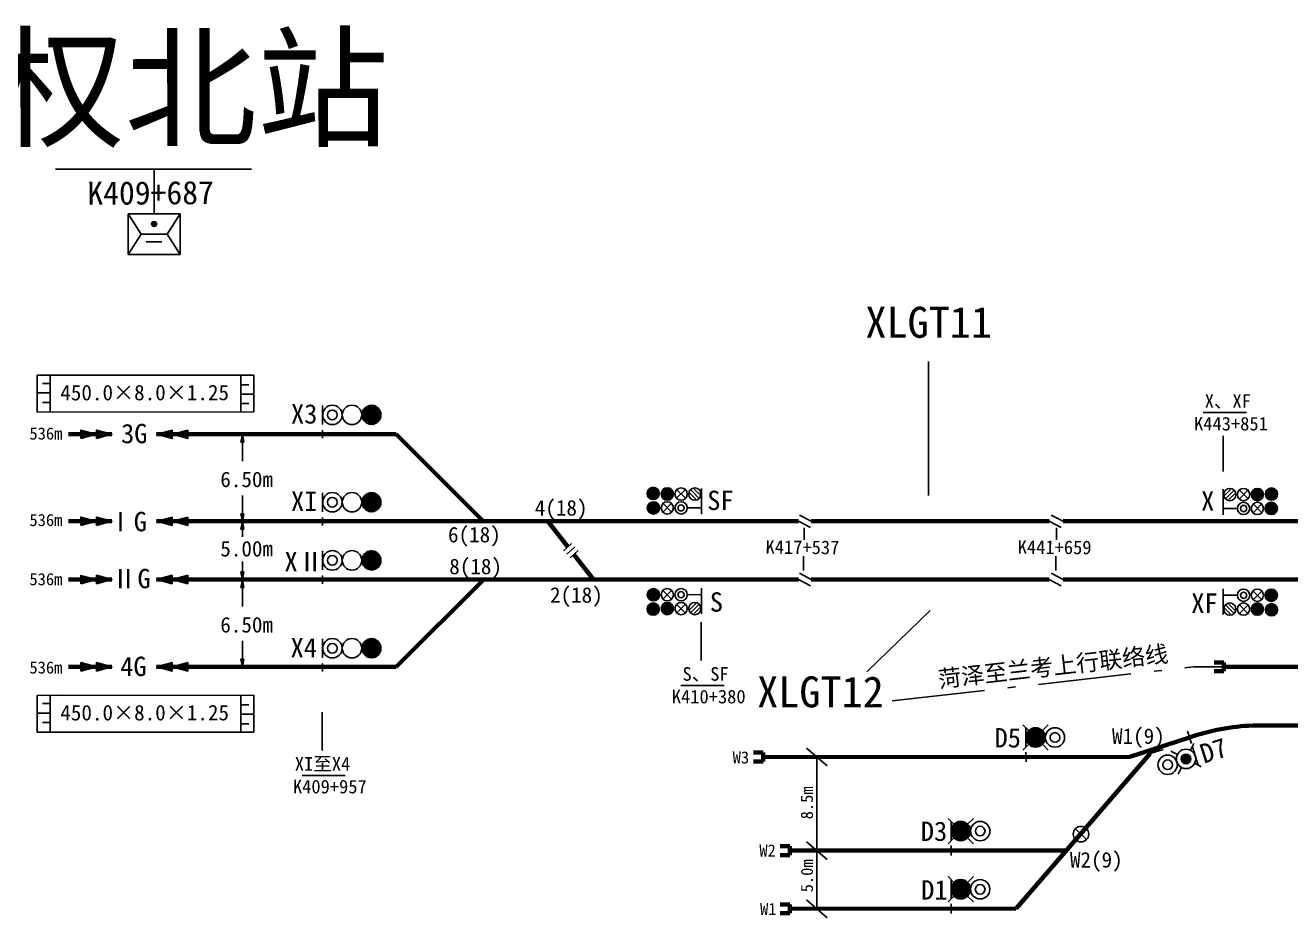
# Model space of a CAD drawing. Header units: millimetres. Extents: x -17381 to -15684, y 1883 to 2345.
# Drawn here: x -17249.4 to -17184.1, y 2178.1 to 2224.2 of the extents above; entities that cross this region are included whole.
import ezdxf
from ezdxf.enums import TextEntityAlignment as Align

# ---------------------------------------------------------------- set-up
doc = ezdxf.new("R2010")
doc.units = ezdxf.units.MM
doc.linetypes.add('ACAD_ISO10W100', pattern=[19, 12, -3, 1, -3])
for name, color, linetype in [('1', 1, 'Continuous'), ('D0', 7, 'Continuous'), ('供电臂', 7, 'Continuous'), ('信号机', 7, 'Continuous'), ('信号机名称', 7, 'Continuous'), ('公里标', 7, 'Continuous'), ('应答器', 7, 'Continuous'), ('标注', 7, 'Continuous'), ('站台', 7, 'Continuous'), ('车流方向', 7, 'Continuous'), ('道岔号', 7, 'Continuous')]:
    doc.layers.add(name, color=color, linetype=linetype)
doc.styles.get("Standard").update_dxf_attribs({"font": ''})
doc.styles.add('宋体', font='')
doc.styles.get('Standard').set_extended_font_data('SimSun')
doc.styles.get('宋体').set_extended_font_data('SimSun')

# ---------------------------------------------------------------- blocks, each defined once
blk = doc.blocks.new('BD')
at = {"layer": '1', "color": 7}
for radius in [1.5, 0.75]:
    blk.add_circle((0, 0), radius, dxfattribs=at)
blk = doc.blocks.new('*X12')
at = {"color": 0}
for p, q in [((-1.5, 0.06), (0.7, 1.33)), ((-1.5, -0.06), (0.8, 1.27)), ((-1.49, 0.18), (0.59, 1.38)), ((-1.49, -0.17), (0.89, 1.21)), ((-1.47, 0.31), (0.47, 1.43)), ((-1.47, -0.27), (0.97, 1.14)), ((-1.45, -0.38), (1.05, 1.07)), ((-1.43, 0.44), (0.33, 1.46)), ((-1.42, -0.48), (1.12, 0.99)), ((-1.39, -0.57), (1.19, 0.92)), ((-1.38, 0.59), (0.18, 1.49)), ((-1.35, -0.66), (1.25, 0.83)), ((-1.3, 0.75), (0, 1.5)), ((-1.3, -0.75), (1.3, 0.75)), ((-1.25, -0.83), (1.35, 0.66)), ((-1.19, -0.92), (1.39, 0.57)), ((-1.17, 0.94), (-0.23, 1.48)), ((-1.12, -0.99), (1.42, 0.48)), ((-1.05, -1.07), (1.45, 0.38)), ((-0.97, -1.14), (1.47, 0.27)), ((-0.89, -1.21), (1.49, 0.17)), ((-0.8, -1.27), (1.5, 0.06)), ((-0.7, -1.33), (1.5, -0.06)), ((-0.59, -1.38), (1.49, -0.18)), ((-0.47, -1.43), (1.47, -0.31)), ((-0.33, -1.46), (1.43, -0.44)), ((-0.18, -1.49), (1.38, -0.59)), ((0, -1.5), (1.3, -0.75)), ((0.23, -1.48), (1.17, -0.94))]:
    blk.add_line(p, q, dxfattribs=at)
blk = doc.blocks.new('HDL')
at = {"layer": '1'}
for p, q in [((-1.06, 1.06), (-1.96, 1.96)), ((1.06, 1.06), (1.96, 1.96)), ((-1.06, -1.06), (-1.96, -1.96)), ((1.96, -1.96), (1.06, -1.06))]:
    blk.add_line(p, q, dxfattribs=at)
at = {"layer": '1', "color": 1}
blk.add_circle((0, 0), 1.5, dxfattribs=at)
at = {"layer": '1'}
blk.add_blockref('*X12', (0, 0), dxfattribs=at)
blk = doc.blocks.new('2syla2')
at = {"layer": '1', "color": 7}
for p, q in [((0, 1.5), (0, 4.5)), ((0, -0.75), (0, 0.75))]:
    blk.add_line(p, q, dxfattribs=at)
blk.add_blockref('HDL', (1.48, 3.01), dxfattribs=at)
at = {"layer": '1', "color": 7, "xscale": 0.99999975, "yscale": 0.99999975, "zscale": 0.99999975, "rotation": 180}
blk.add_blockref('BD', (4.49, 3), dxfattribs=at)
blk = doc.blocks.new('*X32')
at = {"color": 0}
for p, q in [((-0.75, 0.03), (0.35, 0.66)), ((-0.75, -0.08), (0.45, 0.6)), ((-0.73, 0.15), (0.23, 0.71)), ((-0.73, -0.19), (0.53, 0.53)), ((-0.69, 0.29), (0.09, 0.74)), ((-0.69, -0.29), (0.59, 0.46)), ((-0.65, -0.37), (0.65, 0.37)), ((-0.59, -0.46), (0.69, 0.29)), ((-0.58, 0.47), (-0.12, 0.74)), ((-0.53, -0.53), (0.73, 0.19)), ((-0.45, -0.6), (0.75, 0.08)), ((-0.35, -0.66), (0.75, -0.03)), ((-0.23, -0.71), (0.73, -0.15)), ((-0.09, -0.74), (0.69, -0.29)), ((0.12, -0.74), (0.58, -0.47))]:
    blk.add_line(p, q, dxfattribs=at)
blk = doc.blocks.new('ADL')
at = {"layer": '1', "color": 4}
for p, q in [((-1.06, 1.06), (-1.88, 1.88)), ((1.06, 1.06), (1.88, 1.88)), ((-1.88, -1.88), (-1.06, -1.06)), ((1.88, -1.88), (1.06, -1.06))]:
    blk.add_line(p, q, dxfattribs=at)
for radius in [1.5, 0.75]:
    blk.add_circle((0, 0), radius, dxfattribs=at)
blk.add_blockref('*X32', (0, 0), dxfattribs=at)
blk = doc.blocks.new('2XZLA1')
at = {"layer": '1', "color": 7}
for p, q in [((0, -1), (0, 1)), ((0, -1.5), (0, -4.5))]:
    blk.add_line(p, q, dxfattribs=at)
for name, p in [('BD', (-4.5, -3)), ('ADL', (-1.5, -3))]:
    blk.add_blockref(name, p, dxfattribs=at)
blk = doc.blocks.new('qxjyj')
at = {"layer": '1', "color": 1}
blk.add_line((0, 1.6), (0, -1.6), dxfattribs=at)
blk.add_circle((-0.01, 0), 1.6, dxfattribs=at)
blk = doc.blocks.new('*X90')
at = {"color": 0}
for p, q in [((-1.5, 0.06), (0.7, 1.33)), ((-1.5, -0.06), (0.8, 1.27)), ((-1.49, 0.18), (0.59, 1.38)), ((-1.49, -0.17), (0.89, 1.21)), ((-1.47, 0.31), (0.47, 1.43)), ((-1.47, -0.27), (0.97, 1.14)), ((-1.45, -0.38), (1.05, 1.07)), ((-1.43, 0.44), (0.33, 1.46)), ((-1.42, -0.48), (1.12, 0.99)), ((-1.39, -0.57), (1.19, 0.92)), ((-1.38, 0.59), (0.18, 1.49)), ((-1.35, -0.66), (1.25, 0.83)), ((-1.3, 0.75), (0, 1.5)), ((-1.3, -0.75), (1.3, 0.75)), ((-1.25, -0.83), (1.35, 0.66)), ((-1.19, -0.92), (1.39, 0.57)), ((-1.17, 0.94), (-0.23, 1.48)), ((-1.12, -0.99), (1.42, 0.48)), ((-1.05, -1.07), (1.45, 0.38)), ((-0.97, -1.14), (1.47, 0.27)), ((-0.89, -1.21), (1.49, 0.17)), ((-0.8, -1.27), (1.5, 0.06)), ((-0.7, -1.33), (1.5, -0.06)), ((-0.59, -1.38), (1.49, -0.18)), ((-0.47, -1.43), (1.47, -0.31)), ((-0.33, -1.46), (1.43, -0.44)), ((-0.18, -1.49), (1.38, -0.59)), ((0, -1.5), (1.3, -0.75)), ((0.23, -1.48), (1.17, -0.94))]:
    blk.add_line(p, q, dxfattribs=at)
blk = doc.blocks.new('KZ_C')
at = {"layer": '1', "color": 7}
for p, q in [((0.02, 3.97), (0.02, 5.92)), ((0.02, 3.97), (0.02, 2.02)), ((0.02, 3.97), (0.02, 2.02)), ((0, -0.84), (0, 0.84))]:
    blk.add_line(p, q, dxfattribs=at)
at = {"layer": '1', "color": 3}
blk.add_circle((6.09, 3.97), 2, dxfattribs=at)
at = {"layer": '1', "color": 1}
blk.add_circle((10.09, 3.97), 1.95, dxfattribs=at)
at = {"layer": '1', "color": 7, "xscale": 1.33333333333303, "yscale": 1.33333333333303, "zscale": 1.33333333333303, "rotation": 180}
blk.add_blockref('BD', (2.06, 3.97), dxfattribs=at)
at = {"layer": '1', "xscale": 1.333300000000236, "yscale": 1.333300000000236, "zscale": 1.333300000000236}
blk.add_blockref('*X90', (10.12, 3.97), dxfattribs=at)

msp = doc.modelspace()

# ---------------------------------------------------------------- hatches: boundary and pattern name
for color, points in [(7, [(-17246.533, 2202.864), (-17245.727, 2203.084), (-17246.533, 2203.304)]), (7, [(-17245.727, 2202.865), (-17244.921, 2203.085), (-17245.727, 2203.304)]), (7, [(-17241.816, 2203.305), (-17242.622, 2203.085), (-17241.816, 2202.866)]), (7, [(-17241.01, 2203.306), (-17241.816, 2203.086), (-17241.01, 2202.866)]), (7, [(-17246.533, 2198.375), (-17245.727, 2198.596), (-17246.533, 2198.815)]), (7, [(-17245.727, 2198.376), (-17244.921, 2198.596), (-17245.727, 2198.816)]), (7, [(-17241.816, 2198.817), (-17242.622, 2198.596), (-17241.816, 2198.377)]), (7, [(-17241.01, 2198.817), (-17241.816, 2198.597), (-17241.01, 2198.378)]), (7, [(-17246.533, 2195.37), (-17245.727, 2195.59), (-17246.533, 2195.809)]), (7, [(-17245.727, 2195.37), (-17244.921, 2195.591), (-17245.727, 2195.81)]), (7, [(-17241.816, 2195.811), (-17242.622, 2195.591), (-17241.816, 2195.371)]), (7, [(-17241.01, 2195.812), (-17241.816, 2195.591), (-17241.01, 2195.372)]), (7, [(-17246.533, 2190.864), (-17245.727, 2191.084), (-17246.533, 2191.304)]), (7, [(-17245.727, 2190.865), (-17244.921, 2191.085), (-17245.727, 2191.304)]), (7, [(-17241.816, 2191.305), (-17242.622, 2191.085), (-17241.816, 2190.866)]), (7, [(-17241.01, 2191.306), (-17241.816, 2191.086), (-17241.01, 2190.866)]), (256, [(-17191.334, 2186.622), (-17190.79, 2186.795), (-17190.869, 2186.871), (-17191.414, 2186.698)])]:
    msp.add_hatch(color=color).paths.add_polyline_path(points)
at = {"lineweight": -3}
for points in [[(-17238.192, 2203.085), (-17238.267, 2202.685), (-17238.117, 2202.685)], [(-17238.192, 2198.585), (-17238.267, 2198.985), (-17238.117, 2198.985)], [(-17238.192, 2198.585), (-17238.267, 2198.185), (-17238.117, 2198.185)], [(-17238.192, 2195.585), (-17238.267, 2195.985), (-17238.117, 2195.985)], [(-17238.192, 2195.585), (-17238.267, 2195.185), (-17238.117, 2195.185)], [(-17238.192, 2191.085), (-17238.267, 2191.485), (-17238.117, 2191.485)]]:
    msp.add_hatch(color=0, dxfattribs=at).paths.add_polyline_path(points)
h = msp.add_hatch(color=3)
edge = h.paths.add_edge_path()
edge.add_ellipse((-17216.991, 2200.034), major_axis=(0, 0.318), ratio=0.993045, start_angle=0, end_angle=360, ccw=False)
h = msp.add_hatch(color=3)
edge = h.paths.add_edge_path()
edge.add_ellipse((-17185.08, 2200.003), major_axis=(0, 0.318), ratio=0.993045, start_angle=0, end_angle=360)
h = msp.add_hatch(color=1)
edge = h.paths.add_edge_path()
edge.add_ellipse((-17216.98, 2199.29), major_axis=(0, 0.318), ratio=0.993045, start_angle=0, end_angle=360, ccw=False)
h = msp.add_hatch(color=1)
edge = h.paths.add_edge_path()
edge.add_ellipse((-17185.091, 2199.259), major_axis=(0, 0.318), ratio=0.993045, start_angle=0, end_angle=360)
h = msp.add_hatch(color=1)
edge = h.paths.add_edge_path()
edge.add_ellipse((-17216.98, 2194.81), major_axis=(0, -0.318), ratio=0.993045, start_angle=0, end_angle=360)
h = msp.add_hatch(color=1)
edge = h.paths.add_edge_path()
edge.add_ellipse((-17185.091, 2194.779), major_axis=(0, -0.318), ratio=0.993045, start_angle=0, end_angle=360, ccw=False)
h = msp.add_hatch(color=3)
edge = h.paths.add_edge_path()
edge.add_ellipse((-17216.991, 2194.065), major_axis=(0, -0.318), ratio=0.993045, start_angle=0, end_angle=360)
h = msp.add_hatch(color=3)
edge = h.paths.add_edge_path()
edge.add_ellipse((-17185.08, 2194.034), major_axis=(0, -0.318), ratio=0.993045, start_angle=0, end_angle=360, ccw=False)
at = {"layer": '信号机'}
h = msp.add_hatch(color=2, dxfattribs=at)
edge = h.paths.add_edge_path()
edge.add_ellipse((-17216.261, 2200.005), major_axis=(0, -0.318), ratio=0.993045, start_angle=0, end_angle=360, ccw=False)
h = msp.add_hatch(color=2, dxfattribs=at)
edge = h.paths.add_edge_path()
edge.add_ellipse((-17185.81, 2199.973), major_axis=(0, -0.318), ratio=0.993045, start_angle=0, end_angle=360)
h = msp.add_hatch(color=10, dxfattribs=at)
edge = h.paths.add_edge_path()
edge.add_ellipse((-17216.98, 2199.29), major_axis=(0, 0.318), ratio=0.993045, start_angle=0, end_angle=360, ccw=False)
h = msp.add_hatch(color=10, dxfattribs=at)
edge = h.paths.add_edge_path()
edge.add_ellipse((-17185.091, 2199.259), major_axis=(0, 0.318), ratio=0.993045, start_angle=0, end_angle=360)
h = msp.add_hatch(color=10, dxfattribs=at)
edge = h.paths.add_edge_path()
edge.add_ellipse((-17216.98, 2194.81), major_axis=(0, -0.318), ratio=0.993045, start_angle=0, end_angle=360)
h = msp.add_hatch(color=10, dxfattribs=at)
edge = h.paths.add_edge_path()
edge.add_ellipse((-17185.091, 2194.779), major_axis=(0, -0.318), ratio=0.993045, start_angle=0, end_angle=360, ccw=False)
h = msp.add_hatch(color=2, dxfattribs=at)
edge = h.paths.add_edge_path()
edge.add_ellipse((-17216.261, 2194.095), major_axis=(0, 0.318), ratio=0.993045, start_angle=0, end_angle=360)
h = msp.add_hatch(color=2, dxfattribs=at)
edge = h.paths.add_edge_path()
edge.add_ellipse((-17185.81, 2194.064), major_axis=(0, 0.318), ratio=0.993045, start_angle=0, end_angle=360, ccw=False)
at = {"layer": '应答器'}
for points in [[(-17246.533, 2198.375), (-17245.727, 2198.596), (-17246.533, 2198.815)], [(-17245.727, 2198.376), (-17244.921, 2198.596), (-17245.727, 2198.816)], [(-17241.816, 2198.817), (-17242.622, 2198.596), (-17241.816, 2198.377)], [(-17241.01, 2198.817), (-17241.816, 2198.597), (-17241.01, 2198.378)], [(-17246.533, 2195.37), (-17245.727, 2195.59), (-17246.533, 2195.809)], [(-17245.727, 2195.37), (-17244.921, 2195.591), (-17245.727, 2195.81)], [(-17241.816, 2195.811), (-17242.622, 2195.591), (-17241.816, 2195.371)], [(-17241.01, 2195.812), (-17241.816, 2195.591), (-17241.01, 2195.372)], [(-17246.533, 2190.864), (-17245.727, 2191.084), (-17246.533, 2191.304)], [(-17245.727, 2190.865), (-17244.921, 2191.085), (-17245.727, 2191.304)], [(-17241.816, 2191.305), (-17242.622, 2191.085), (-17241.816, 2190.866)], [(-17241.01, 2191.306), (-17241.816, 2191.086), (-17241.01, 2190.866)]]:
    msp.add_hatch(color=7, dxfattribs=at).paths.add_polyline_path(points)
at = {"layer": '标注'}
h = msp.add_hatch(color=0, dxfattribs=at)
edge = h.paths.add_edge_path()
edge.add_ellipse((-17242.75, 2213.931), major_axis=(-0.134, 0), ratio=0.974917, start_angle=0, end_angle=180)
edge.add_ellipse((-17242.75, 2213.931), major_axis=(-0.134, 0), ratio=0.974917, start_angle=180, end_angle=360)
at = {"layer": '车流方向'}
for points in [[(-17246.533, 2202.864), (-17245.727, 2203.084), (-17246.533, 2203.304)], [(-17245.727, 2202.865), (-17244.921, 2203.085), (-17245.727, 2203.304)], [(-17241.816, 2203.305), (-17242.622, 2203.085), (-17241.816, 2202.866)], [(-17241.01, 2203.306), (-17241.816, 2203.086), (-17241.01, 2202.866)]]:
    msp.add_hatch(color=7, dxfattribs=at).paths.add_polyline_path(points)

# ---------------------------------------------------------------- linework, layer by layer
at = {"color": 7}
for p, q in [((-17247.84, 2216.761), (-17237.714, 2216.768)), ((-17242.747, 2214.46), (-17242.749, 2216.764))]:
    msp.add_line(p, q, dxfattribs=at)
at = {"color": 0, "lineweight": -3}
for p, q in [((-17244.092, 2214.46), (-17244.092, 2212.363)), ((-17244.092, 2214.46), (-17241.411, 2214.46)), ((-17243.424, 2213.409), (-17244.092, 2214.46)), ((-17242.077, 2213.409), (-17241.411, 2214.46)), ((-17241.411, 2212.363), (-17241.411, 2214.46)), ((-17243.424, 2213.409), (-17244.092, 2212.363)), ((-17243.424, 2213.409), (-17242.077, 2213.409)), ((-17242.077, 2213.409), (-17241.411, 2212.363)), ((-17243.156, 2213.015), (-17242.35, 2213.015)), ((-17244.092, 2212.363), (-17241.411, 2212.363)), ((-17188.604, 2204.211), (-17186.373, 2204.211)), ((-17238.267, 2202.685), (-17238.192, 2203.085)), ((-17238.192, 2203.085), (-17238.267, 2202.685)), ((-17238.192, 2203.085), (-17238.117, 2202.685)), ((-17187.576, 2201.168), (-17187.576, 2202.999)), ((-17238.267, 2202.685), (-17238.117, 2202.685)), ((-17238.267, 2198.985), (-17238.192, 2198.585)), ((-17238.192, 2198.585), (-17238.267, 2198.985)), ((-17238.267, 2198.985), (-17238.117, 2198.985)), ((-17238.192, 2198.585), (-17238.117, 2198.985)), ((-17238.267, 2198.185), (-17238.192, 2198.585)), ((-17238.192, 2198.585), (-17238.267, 2198.185)), ((-17238.192, 2198.585), (-17238.117, 2198.185)), ((-17209.199, 2198.252), (-17209.199, 2197.642)), ((-17196.184, 2198.252), (-17196.184, 2197.642)), ((-17238.267, 2198.185), (-17238.117, 2198.185)), ((-17209.229, 2196.795), (-17209.229, 2196.061)), ((-17196.214, 2196.795), (-17196.214, 2196.061)), ((-17238.267, 2195.985), (-17238.192, 2195.585)), ((-17238.192, 2195.585), (-17238.267, 2195.985)), ((-17238.267, 2195.985), (-17238.117, 2195.985)), ((-17238.267, 2195.185), (-17238.192, 2195.585)), ((-17238.192, 2195.585), (-17238.267, 2195.185)), ((-17238.192, 2195.585), (-17238.117, 2195.985)), ((-17238.192, 2195.585), (-17238.117, 2195.185)), ((-17238.267, 2195.185), (-17238.117, 2195.185)), ((-17238.267, 2191.485), (-17238.192, 2191.085)), ((-17238.192, 2191.085), (-17238.267, 2191.485)), ((-17238.267, 2191.485), (-17238.117, 2191.485)), ((-17238.192, 2191.085), (-17238.117, 2191.485)), ((-17215.557, 2190.133), (-17213.325, 2190.133)), ((-17235.111, 2185.489), (-17232.879, 2185.489))]:
    msp.add_line(p, q, dxfattribs=at)
at = {"color": 5, "lineweight": -3}
for p, q in [((-17202.786, 2206.839), (-17202.786, 2199.93)), ((-17242.622, 2191.085), (-17232.865, 2191.085))]:
    msp.add_line(p, q, dxfattribs=at)
at = {"color": 1, "lineweight": 70}
for p, q in [((-17247.162, 2203.085), (-17244.921, 2203.085)), ((-17242.622, 2203.085), (-17230.261, 2203.085))]:
    msp.add_line(p, q, dxfattribs=at)
at = {"color": 1, "lineweight": -3}
for p, q in [((-17242.622, 2203.085), (-17232.865, 2203.085)), ((-17205.956, 2190.827), (-17202.691, 2193.99))]:
    msp.add_line(p, q, dxfattribs=at)
at = {"color": 7, "linetype": 'Continuous'}
for p, q in [((-17209.442, 2198.914), (-17208.837, 2198.596)), ((-17196.447, 2198.919), (-17195.832, 2198.596)), ((-17209.499, 2198.596), (-17208.874, 2198.269)), ((-17196.561, 2198.596), (-17195.936, 2198.269)), ((-17221.622, 2197.081), (-17221.208, 2197.458)), ((-17221.453, 2196.896), (-17221.039, 2197.273)), ((-17221.283, 2196.709), (-17220.869, 2197.086)), ((-17209.488, 2195.591), (-17208.874, 2195.269)), ((-17209.442, 2195.914), (-17208.837, 2195.596)), ((-17196.561, 2195.596), (-17195.936, 2195.269)), ((-17196.447, 2195.919), (-17195.832, 2195.596))]:
    msp.add_line(p, q, dxfattribs=at)
at = {"color": 1, "lineweight": 100}
for p, q in [((-17244.921, 2198.596), (-17247.162, 2198.596)), ((-17209.499, 2198.596), (-17242.622, 2198.596)), ((-17164.751, 2198.596), (-17195.832, 2198.596)), ((-17196.561, 2195.596), (-17208.837, 2195.596))]:
    msp.add_line(p, q, dxfattribs=at)
at = {"color": 5, "lineweight": 100}
for p, q in [((-17196.561, 2198.596), (-17208.837, 2198.596)), ((-17244.921, 2195.591), (-17247.162, 2195.591)), ((-17209.488, 2195.591), (-17242.622, 2195.591)), ((-17164.751, 2195.591), (-17195.832, 2195.591))]:
    msp.add_line(p, q, dxfattribs=at)
at = {"color": 5, "lineweight": 70}
for p, q in [((-17247.162, 2191.085), (-17244.921, 2191.085)), ((-17242.622, 2191.085), (-17230.261, 2191.085))]:
    msp.add_line(p, q, dxfattribs=at)
at = {"color": 7, "linetype": 'ACAD_ISO10W100', "ltscale": 0.4}
for p, q in [((-17204.653, 2189.331), (-17189.091, 2191.09)), ((-17189.091, 2191.09), (-17187.541, 2191.091))]:
    msp.add_line(p, q, dxfattribs=at)
at = {"color": 0, "lineweight": 70}
for p, q in [((-17188.041, 2191.318), (-17187.541, 2191.318)), ((-17187.541, 2191.318), (-17187.541, 2191.091)), ((-17175.738, 2191.091), (-17187.541, 2191.091)), ((-17187.541, 2190.863), (-17187.541, 2191.091)), ((-17188.041, 2190.863), (-17187.541, 2190.863)), ((-17186.04, 2188.065), (-17176.919, 2188.065)), ((-17211.814, 2186.663), (-17211.314, 2186.663)), ((-17211.314, 2186.663), (-17211.315, 2186.435)), ((-17211.315, 2186.208), (-17211.315, 2186.435)), ((-17211.815, 2186.208), (-17211.315, 2186.208)), ((-17210.439, 2181.837), (-17209.939, 2181.836)), ((-17210.439, 2181.381), (-17209.939, 2181.381)), ((-17209.939, 2181.836), (-17209.939, 2181.609)), ((-17209.939, 2181.381), (-17209.939, 2181.609)), ((-17210.437, 2178.837), (-17209.937, 2178.836)), ((-17209.937, 2178.836), (-17209.937, 2178.609)), ((-17209.937, 2178.381), (-17209.937, 2178.609)), ((-17210.437, 2178.381), (-17209.937, 2178.381))]:
    msp.add_line(p, q, dxfattribs=at)
at = {"lineweight": 70}
msp.add_line((-17192.395, 2186.448), (-17189.317, 2187.445), dxfattribs=at)
at = {"color": 0, "linetype": 'Continuous', "lineweight": 70}
for p, q in [((-17192.395, 2186.448), (-17211.315, 2186.435)), ((-17209.939, 2181.609), (-17195.661, 2181.618)), ((-17209.937, 2178.609), (-17198.257, 2178.616))]:
    msp.add_line(p, q, dxfattribs=at)
for p, q in [((-17209.08, 2186.898), (-17208.012, 2185.976)), ((-17208.541, 2178.61), (-17208.546, 2186.437)), ((-17190.672, 2186.833), (-17191.334, 2186.622)), ((-17209.076, 2182.07), (-17208.009, 2181.149)), ((-17209.074, 2179.07), (-17208.007, 2178.149))]:
    msp.add_line(p, q)
at = {"color": 7, "linetype": 'Continuous', "lineweight": 70}
msp.add_line((-17191.334, 2186.622), (-17198.257, 2178.616), dxfattribs=at)
at = {"lineweight": 70}
msp.add_arc((-17185.505, 2176.257), 11.82, 92.59384, 108.81603, dxfattribs=at)
at = {"layer": 'D0', "color": 0}
for p, q in [((-17238.192, 2203.085), (-17238.192, 2201.704)), ((-17238.192, 2199.923), (-17238.192, 2198.6)), ((-17238.192, 2198.585), (-17238.192, 2197.793)), ((-17238.192, 2196.52), (-17238.192, 2195.6)), ((-17238.192, 2195.585), (-17238.192, 2194.204)), ((-17238.192, 2192.423), (-17238.192, 2191.1))]:
    msp.add_line(p, q, dxfattribs=at)
at = {"layer": '信号机', "color": 7, "linetype": 'Continuous'}
for p, q in [((-17216.452, 2200.197), (-17216.038, 2199.779)), ((-17216.293, 2200.263), (-17215.958, 2199.924)), ((-17215.314, 2200.26), (-17215.805, 2199.766)), ((-17215.314, 2199.765), (-17215.805, 2200.26)), ((-17215.031, 2200.196), (-17214.617, 2199.779)), ((-17214.872, 2200.262), (-17214.537, 2199.924)), ((-17214.504, 2200.282), (-17214.504, 2198.959)), ((-17187.568, 2200.25), (-17187.567, 2198.928)), ((-17187.2, 2200.23), (-17187.535, 2199.892)), ((-17187.04, 2200.165), (-17187.455, 2199.747)), ((-17186.758, 2200.229), (-17186.266, 2199.735)), ((-17186.757, 2199.734), (-17186.266, 2200.229)), ((-17185.778, 2200.231), (-17186.114, 2199.893)), ((-17185.619, 2200.166), (-17186.033, 2199.748)), ((-17216.547, 2200.084), (-17216.212, 2199.746)), ((-17216.025, 2199.545), (-17216.516, 2199.051)), ((-17216.025, 2199.05), (-17216.516, 2199.545)), ((-17215.126, 2200.083), (-17214.791, 2199.745)), ((-17186.945, 2200.052), (-17187.281, 2199.714)), ((-17186.047, 2199.514), (-17185.555, 2199.019)), ((-17186.046, 2199.019), (-17185.555, 2199.514)), ((-17185.524, 2200.053), (-17185.859, 2199.715)), ((-17214.504, 2199.284), (-17215.235, 2199.288)), ((-17187.567, 2199.252), (-17186.836, 2199.257)), ((-17216.025, 2194.554), (-17216.516, 2195.049)), ((-17216.025, 2195.049), (-17216.516, 2194.554)), ((-17214.504, 2193.818), (-17214.504, 2195.14)), ((-17187.568, 2193.787), (-17187.567, 2195.109)), ((-17186.047, 2194.523), (-17185.555, 2195.018)), ((-17186.046, 2195.018), (-17185.555, 2194.523)), ((-17216.547, 2194.015), (-17216.212, 2194.353)), ((-17216.452, 2193.902), (-17216.038, 2194.32)), ((-17215.314, 2193.839), (-17215.805, 2194.334)), ((-17215.314, 2194.334), (-17215.805, 2193.839)), ((-17214.504, 2194.816), (-17215.235, 2194.811)), ((-17215.126, 2194.016), (-17214.791, 2194.354)), ((-17215.031, 2193.903), (-17214.617, 2194.321)), ((-17187.567, 2194.785), (-17186.836, 2194.78)), ((-17187.04, 2193.872), (-17187.455, 2194.29)), ((-17186.945, 2193.985), (-17187.281, 2194.323)), ((-17186.758, 2193.808), (-17186.266, 2194.303)), ((-17186.757, 2194.303), (-17186.266, 2193.808)), ((-17185.619, 2193.871), (-17186.033, 2194.289)), ((-17185.524, 2193.984), (-17185.859, 2194.322)), ((-17216.293, 2193.837), (-17215.958, 2194.175)), ((-17214.872, 2193.838), (-17214.537, 2194.176)), ((-17187.2, 2193.807), (-17187.535, 2194.145)), ((-17185.778, 2193.806), (-17186.114, 2194.144))]:
    msp.add_line(p, q, dxfattribs=at)
at = {"layer": '信号机', "color": 7, "linetype": 'Continuous', "extrusion": (0, 0, -1)}
for centre, major_axis in [((-17216.991, 2200.034), (0, 0.318)), ((-17216.261, 2200.005), (0, -0.318)), ((-17215.551, 2200.004), (0, 0.318)), ((-17214.84, 2200.004), (0, -0.318)), ((-17216.98, 2199.29), (0, 0.318)), ((-17216.262, 2199.289), (0, 0.318)), ((-17215.551, 2199.288), (0, 0.318)), ((-17215.551, 2199.288), (0, 0.159)), ((-17186.52, 2194.78), (0, -0.318)), ((-17186.52, 2194.78), (0, -0.159)), ((-17185.81, 2194.779), (0, -0.318)), ((-17185.091, 2194.779), (0, -0.318)), ((-17187.231, 2194.065), (0, 0.318)), ((-17186.521, 2194.064), (0, -0.318)), ((-17185.81, 2194.064), (0, 0.318)), ((-17185.08, 2194.034), (0, -0.318))]:
    msp.add_ellipse(centre, major_axis=major_axis, ratio=0.993045, dxfattribs=at)
at = {"layer": '信号机', "color": 7, "linetype": 'Continuous'}
for centre, major_axis in [((-17187.231, 2199.972), (0, -0.318)), ((-17186.521, 2199.973), (0, 0.318)), ((-17185.81, 2199.973), (0, -0.318)), ((-17185.08, 2200.003), (0, 0.318)), ((-17186.52, 2199.257), (0, 0.318)), ((-17185.81, 2199.258), (0, 0.318)), ((-17185.091, 2199.259), (0, 0.318)), ((-17186.52, 2199.257), (0, 0.159)), ((-17216.98, 2194.81), (0, -0.318)), ((-17216.262, 2194.811), (0, -0.318)), ((-17215.551, 2194.811), (0, -0.318)), ((-17215.551, 2194.811), (0, -0.159)), ((-17216.991, 2194.065), (0, -0.318)), ((-17216.261, 2194.095), (0, 0.318)), ((-17215.551, 2194.095), (0, -0.318)), ((-17214.84, 2194.096), (0, 0.318))]:
    msp.add_ellipse(centre, major_axis=major_axis, ratio=0.993045, dxfattribs=at)
at = {"layer": '公里标', "color": 7, "linetype": 'ByBlock'}
for p, q in [((-17214.514, 2191.42), (-17214.518, 2193.398)), ((-17234.068, 2186.777), (-17234.072, 2188.755))]:
    msp.add_line(p, q, dxfattribs=at)
at = {"layer": '应答器', "color": 7, "linetype": 'Continuous'}
for points in [[(-17246.533, 2198.375), (-17245.727, 2198.596), (-17246.533, 2198.815)], [(-17245.727, 2198.376), (-17244.921, 2198.596), (-17245.727, 2198.816)], [(-17241.816, 2198.817), (-17242.622, 2198.596), (-17241.816, 2198.377)], [(-17241.01, 2198.817), (-17241.816, 2198.597), (-17241.01, 2198.378)], [(-17246.533, 2195.37), (-17245.727, 2195.59), (-17246.533, 2195.809)], [(-17245.727, 2195.37), (-17244.921, 2195.591), (-17245.727, 2195.81)], [(-17241.816, 2195.811), (-17242.622, 2195.591), (-17241.816, 2195.371)], [(-17241.01, 2195.812), (-17241.816, 2195.591), (-17241.01, 2195.372)], [(-17246.533, 2190.864), (-17245.727, 2191.084), (-17246.533, 2191.304)], [(-17245.727, 2190.865), (-17244.921, 2191.085), (-17245.727, 2191.304)], [(-17241.816, 2191.305), (-17242.622, 2191.085), (-17241.816, 2190.866)], [(-17241.01, 2191.306), (-17241.816, 2191.086), (-17241.01, 2190.866)]]:
    msp.add_lwpolyline(points, close=True, dxfattribs=at)
at = {"layer": '标注', "color": 0, "linetype": 'Continuous'}
msp.add_line((-17244.092, 2214.46), (-17243.424, 2213.409), dxfattribs=at)
for start_param, end_param in [(0, 3.141593), (3.141593, 6.283185)]:
    msp.add_ellipse((-17242.75, 2213.931), major_axis=(-0.134, 0), ratio=0.974917, start_param=start_param, end_param=end_param, dxfattribs=at)
at = {"layer": '站台', "color": 7, "linetype": 'Continuous'}
for p, q in [((-17248.78, 2206.131), (-17247.662, 2206.132)), ((-17248.109, 2206.131), (-17248.108, 2204.23)), ((-17238.266, 2206.138), (-17238.265, 2204.236)), ((-17237.595, 2206.138), (-17237.594, 2204.237)), ((-17248.107, 2205.706), (-17248.508, 2205.706)), ((-17238.266, 2205.643), (-17237.864, 2205.643)), ((-17248.106, 2205.217), (-17248.778, 2205.217)), ((-17248.106, 2204.728), (-17248.508, 2204.728)), ((-17238.265, 2205.154), (-17237.594, 2205.154)), ((-17238.265, 2204.665), (-17237.863, 2204.665)), ((-17248.78, 2189.618), (-17247.662, 2189.619)), ((-17248.107, 2189.193), (-17248.508, 2189.193)), ((-17248.109, 2189.618), (-17248.108, 2187.717)), ((-17238.266, 2189.625), (-17238.265, 2187.723)), ((-17238.266, 2189.13), (-17237.864, 2189.13)), ((-17237.595, 2189.625), (-17237.594, 2187.724)), ((-17248.106, 2188.704), (-17248.778, 2188.704)), ((-17238.265, 2188.641), (-17237.594, 2188.641)), ((-17248.106, 2188.215), (-17248.508, 2188.215)), ((-17238.265, 2188.152), (-17237.863, 2188.152))]:
    msp.add_line(p, q, dxfattribs=at)
at = {"layer": '站台', "color": 1, "lineweight": 70}
for p, q in [((-17225.744, 2198.585), (-17230.261, 2203.085)), ((-17221.396, 2197.286), (-17222.422, 2198.596))]:
    msp.add_line(p, q, dxfattribs=at)
at = {"layer": '站台', "color": 5, "lineweight": 70}
for p, q in [((-17220.069, 2195.591), (-17221.085, 2196.889)), ((-17225.744, 2195.585), (-17230.261, 2191.085))]:
    msp.add_line(p, q, dxfattribs=at)
at = {"layer": '站台', "color": 7, "linetype": 'Continuous'}
for points in [[(-17237.594, 2204.237), (-17248.779, 2204.229), (-17248.78, 2206.131), (-17237.595, 2206.138)], [(-17237.594, 2187.724), (-17248.779, 2187.716), (-17248.78, 2189.618), (-17237.595, 2189.625)]]:
    msp.add_lwpolyline(points, dxfattribs=at)
at = {"layer": '车流方向', "color": 7, "linetype": 'Continuous'}
for points in [[(-17246.533, 2202.864), (-17245.727, 2203.084), (-17246.533, 2203.304)], [(-17245.727, 2202.865), (-17244.921, 2203.085), (-17245.727, 2203.304)], [(-17241.816, 2203.305), (-17242.622, 2203.085), (-17241.816, 2202.866)], [(-17241.01, 2203.306), (-17241.816, 2203.086), (-17241.01, 2202.866)]]:
    msp.add_lwpolyline(points, close=True, dxfattribs=at)

# ---------------------------------------------------------------- block references
at = {"color": 0, "xscale": 0.2508237500005635, "yscale": 0.2508237500005635, "zscale": 0.2508237500005635}
for p in [(-17234.063, 2203.09), (-17234.063, 2198.585), (-17234.063, 2195.585), (-17234.063, 2191.051)]:
    msp.add_blockref('KZ_C', p, dxfattribs=at)
for name, p, xscale, yscale, zscale, rotation in [('2syla2', (-17197.75, 2186.444), 0.33324420186328, 0.33324420186328, 0.33324420186328, 0.0381432194451375), ('2XZLA1', (-17189.317, 2187.445), 0.3332442018596107, 0.3332442018634083, 0.3332442018632889, 17.71666899468707), ('2syla2', (-17201.61, 2181.614), 0.33324420186328, 0.33324420186328, 0.33324420186328, 0.0381432194451375), ('qxjyj', (-17194.91, 2182.461), 0.2499956503122614, 0.2499956503095291, 0.2499956503100442, 46.01633298641499), ('2syla2', (-17201.611, 2178.614), 0.33324420186328, 0.33324420186328, 0.33324420186328, 0.0381432194451375)]:
    msp.add_blockref(name, p, dxfattribs=dict(xscale=xscale, yscale=yscale, zscale=zscale, rotation=rotation))

# ---------------------------------------------------------------- texts
at = {"color": 7, "lineweight": -3, "style": '宋体'}
msp.add_text('K409+687', height=1.2, rotation=0.33814, dxfattribs=at).set_placement((-17246.19, 2214.921))
at = {"color": 7}
for s, height, rotation, p in [('菏泽至兰考上行联络线', 0.875, 6.44823, (-17202.231, 2190.013)), ('8.5m', 0.625, 90.03814, (-17208.748, 2183.221)), ('5.0m', 0.625, 90.03814, (-17208.745, 2179.458))]:
    msp.add_text(s, height=height, rotation=rotation, dxfattribs=at).set_placement(p)
at = {"color": 7, "style": '宋体'}
for s, height, rotation, p in [('D5', 1, 0.03814, (-17199.37, 2186.929)), ('W1(9)', 0.8, 0.03814, (-17193.312, 2187.115)), ('D7', 1, 17.71667, (-17188.568, 2186.091)), ('W3', 0.625, 0.03814, (-17212.889, 2186.105)), ('D3', 1, 0.03814, (-17203.177, 2182.107)), ('W2', 0.625, 0.03814, (-17211.511, 2181.304)), ('W2(9)', 0.8, 0.03814, (-17195.481, 2180.733)), ('D1', 1, 0.03814, (-17203.161, 2179.081)), ('W1', 0.625, 0.03814, (-17211.474, 2178.287))]:
    msp.add_text(s, height=height, rotation=rotation, dxfattribs=at).set_placement(p)
at = {"color": 1, "lineweight": -3, "char_height": 1.6, "attachment_point": 1, "style": '宋体'}
for s, insert, width in [('{\\C5;XLGT11}', (-17206.039, 2209.663), 10.51482), ('XLGT12', (-17211.624, 2190.598), 10.0493)]:
    msp.add_mtext(s, dxfattribs=dict(at, insert=insert, width=width))
at = {"layer": 'D0', "color": 0, "style": '宋体'}
for s, p in [('6.50m', (-17237.971, 2200.36)), ('5.00m', (-17237.971, 2196.783)), ('6.50m', (-17237.971, 2192.86))]:
    msp.add_text(s, height=0.8, dxfattribs=at).set_placement(p, align=Align.CENTER)
at = {"layer": '供电臂', "color": 7, "lineweight": -3, "style": '宋体'}
for s, p in [('K417+537', (-17211.194, 2196.923)), ('K441+659', (-17198.179, 2196.923))]:
    msp.add_text(s, height=0.7, rotation=359.62295, dxfattribs=at).set_placement(p)
at = {"layer": '信号机名称', "color": 7, "lineweight": -3, "style": '宋体'}
for s, rotation, p in [('X3', 359.96186, (-17235.682, 2203.639)), ('SF', 0.03814, (-17214.2, 2199.176)), ('XI', 359.96186, (-17235.682, 2199.134)), ('X', 0.03814, (-17188.712, 2199.142)), ('XⅡ', 359.96186, (-17236.021, 2196.021)), ('S', 0.03814, (-17214.067, 2193.934)), ('XF', 0.03814, (-17189.22, 2193.874)), ('X4', 359.96186, (-17235.705, 2191.579))]:
    msp.add_text(s, height=1, rotation=rotation, dxfattribs=at).set_placement(p)
at = {"layer": '公里标', "color": 7, "lineweight": -3, "style": '宋体'}
for s, p in [('X、XF', (-17188.526, 2204.45)), ('K443+851', (-17189.077, 2203.281)), ('S、SF', (-17215.478, 2190.371)), ('K410+380', (-17216.029, 2189.203)), ('XI至X4', (-17235.484, 2185.734)), ('K409+957', (-17235.583, 2184.56))]:
    msp.add_text(s, height=0.7, rotation=0.03814, dxfattribs=at).set_placement(p)
at = {"layer": '标注', "color": 7, "lineweight": -3, "style": '宋体'}
for s, height, p in [('民权北站', 5, (-17257.908, 2218.43)), ('536m', 0.625, (-17249.182, 2202.813)), ('3G', 1, (-17244.452, 2202.623)), ('536m', 0.625, (-17249.182, 2198.35)), ('ⅠG', 1, (-17245.163, 2198.082)), ('536m', 0.625, (-17249.182, 2195.298)), ('ⅡG', 1, (-17244.969, 2195.144)), ('536m', 0.625, (-17249.182, 2190.742)), ('4G', 1, (-17244.497, 2190.612))]:
    msp.add_text(s, height=height, rotation=0.03814, dxfattribs=at).set_placement(p)
at = {"layer": '站台', "color": 7, "lineweight": -3, "style": '宋体'}
for p in [(-17247.589, 2204.835), (-17247.589, 2188.322)]:
    msp.add_text('450.0×8.0×1.25', height=0.8, rotation=0.03814, dxfattribs=at).set_placement(p)
at = {"layer": '道岔号', "color": 7, "lineweight": -3, "style": '宋体'}
for s, p in [('4(18)', (-17223.101, 2198.892)), ('6(18)', (-17227.579, 2197.509)), ('8(18)', (-17227.515, 2195.868)), ('2(18)', (-17222.316, 2194.395))]:
    msp.add_text(s, height=0.8, rotation=0.03814, dxfattribs=at).set_placement(p)

doc.saveas('drawing.dxf')
